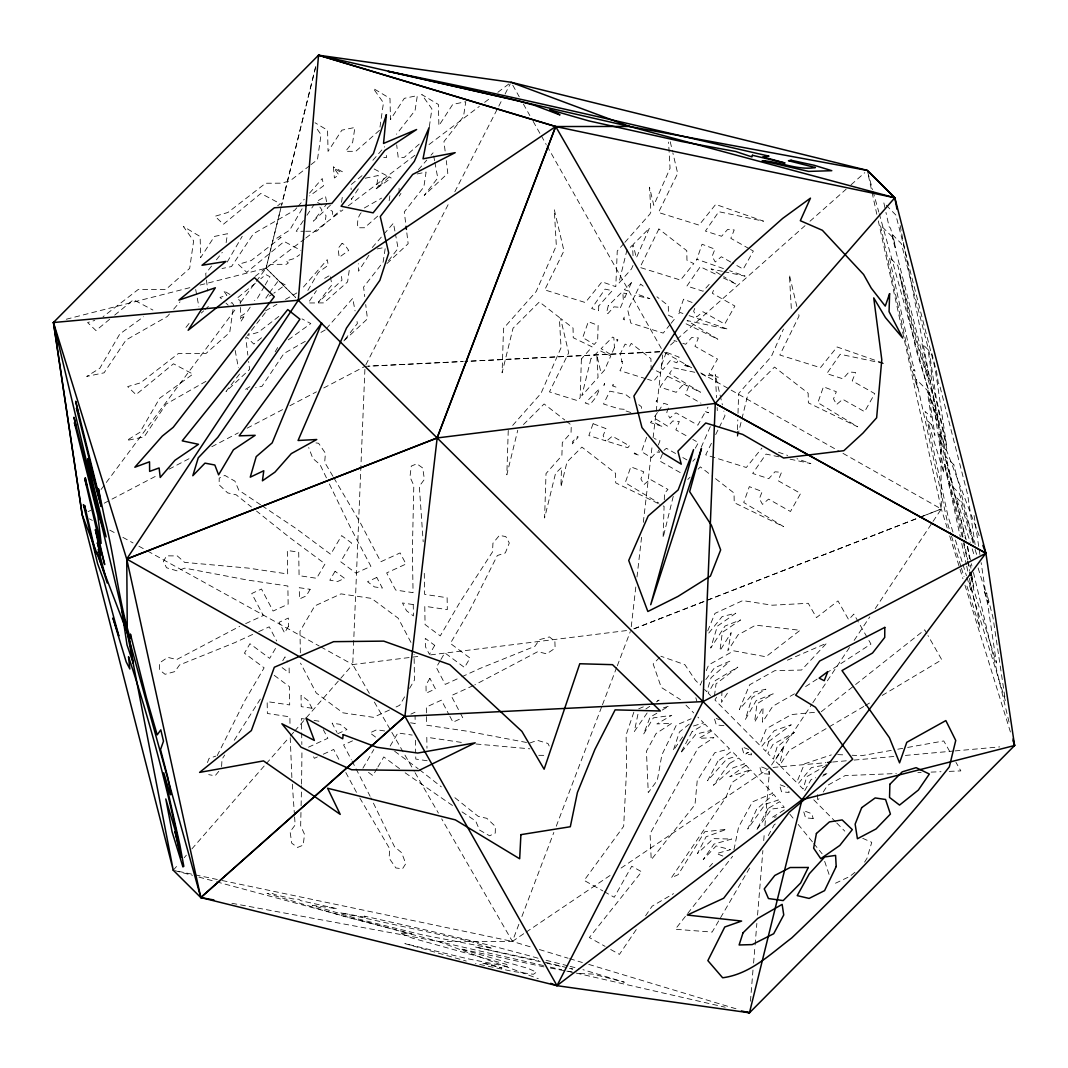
<?xml version="1.0" encoding="UTF-8"?>
<svg xmlns="http://www.w3.org/2000/svg" width="1068" height="1068" viewBox="0 0 1068 1068"><rect width="100%" height="100%" fill="white"/><g stroke="black" fill="none" stroke-linecap="round" stroke-linejoin="round"><path stroke-width="0.75" stroke-dasharray="5 3.75" d="M300.962 812.428L300.669 825.764L304.513 834.295L303.192 845.135L297.612 847.431L291.751 843.213L290.096 831.798L295.155 824.99L294.594 816.82M301.109 805.753L301.55 785.741M301.59 784.072L301.95 750.991M508.248 430.417L506.833 474.793L517.753 430.244M664.296 499.797L664.51 493.363L667.967 489.438L650.105 479.332L643.977 484.592L640.907 478.891L643.724 471.762L630.828 466.849L625.247 482.723L658.542 502.881M737.427 431.339L737.227 437.92L748.147 393.358L774.514 367.058L808.156 393.224L808.356 402.836L857.697 426.786L817.861 402.676L823.441 386.803L836.337 391.716L833.521 398.845L836.591 404.545L842.719 399.285L864.613 411.674L874.745 393.625L852.197 380.862L855.628 372.505L849.06 371.958L842.972 378.82L826.792 373.64L840.182 354.256L884.971 363.734L837.085 346.966L820.438 367.672L779.854 355.017L799.078 315.954L798.33 312.791M737.481 429.696L737.801 419.831M738.001 413.263L738.629 393.531L771.35 356.552L783.405 329.118M369.368 693.399L352.734 664.563L364.962 368.006M721.995 690.676L721.527 702.33L728.323 691.757M817.567 794.605L817.3 801.267L819.009 798.624M221.61 766.53L221.997 759.241L224.707 755.036M750.444 1001.21L753.007 969.771M753.594 963.122L754.929 946.595M755.103 944.913L756.852 923.406M757.559 915.102L762.886 850.542M763.713 840.596L764.381 832.332M764.942 825.697L769.467 771.056M631.241 626.742L635.807 586.959M636.995 577.014L641.561 537.231M643.323 522.319L652.321 444.421M653.109 437.8L655.979 412.929M656.179 411.273L662.707 354.923M714.439 696.042L716.027 683.894L737.788 667.153L715.32 680.596L708.137 693.105L712.076 697.084M341.56 202.279L342.694 194.363M349.223 270.391L347.581 281.899L323.844 302.898L308.185 302.978L316.422 290.67M379.994 127.052L383.465 102.782L373.253 88.404L389.994 98.43L390.474 119.589L404.305 98.336L417.334 95.613L415.078 110.485L396.508 134.234M389.152 200.731L390.02 194.71M429.349 126.665L431.899 108.869L421.686 94.491L438.414 104.517L438.895 125.677L452.739 104.41L465.768 101.7L463.512 116.572L443.954 141.563L445.316 152.684M226.136 242.636L227.484 233.718L214.454 236.428L200.624 257.695L200.143 236.535L183.416 226.509L193.628 240.874L189.677 268.388L165.94 289.388L138.199 289.521L103.062 316.729M385.161 248.71L383.132 262.087L363.587 287.092L364.735 296.624M733.956 849.768L738.575 827.073L752.459 801.881L772.765 793.23L750.59 769.961L732.154 782.377L725.826 797.542L671.412 877.762L678.14 874.679L704.76 831.758L726.6 829.302L706.122 836.765L697.391 853.599L713.304 838.634L731.754 839.034L713.971 844.094L703.211 859.633L716.147 845.949L730.499 849.687L716.548 853.546L723.57 856.336M200.01 285.076L266.065 268.202L295.529 297.398L266.065 268.202L281.151 206.885L266.065 268.202L240.22 302.858M673.24 496.366L663.094 537.738L664.096 506.352L659.69 504.216M633.831 712.196L626.102 734.971L626.662 767.999L623.672 826.312L584.156 880.419L602.766 890.845M646.621 437.253L641.534 451.671L651.427 457.651L656.446 452.018L659.583 452.271L657.795 448.961M518.861 924.287L512.413 941.429L441.698 818.862M521.905 916.518L553.838 832.426M556.268 826.218L601.858 706.322M602.472 704.773L616.677 667.393M617.291 665.845L630.307 631.589M694.761 308.398L693.639 311.255L696.71 316.956L702.837 311.696L724.731 324.085L734.864 306.035L712.303 293.273L714.599 287.706M668.448 408.069L666.752 412.355L669.823 418.042L675.951 412.795L697.845 425.171L705.24 412.021L708.658 412.742L705.454 411.621L707.977 407.122M658.329 444.996L660.011 440.724L654.284 438.534M207.432 762.565L209.114 758.347L215.816 756.131M662.44 453.953L659.57 460.909L681.998 473.591M707.697 630.881L714.999 613.366L742.727 600.603L772.244 605.222L808.262 603.286L816.446 617.611L837.966 600.924L848.66 619.654L853.853 614.087L870.941 644.044L829.235 671.198M702.063 680.81L700.248 685.149L695.428 680.276L684.842 664.643L660.852 656.219M706.268 670.691L708.685 664.91L733.756 650.826L765.93 656.767L800.079 630.294L755.663 625.14L738.028 634.926L727.842 650.786L731.153 632.656L719.939 650.759L722.342 632.349L740.605 619.934L725.092 625.981L710.701 648.076L717.389 626.142L735.772 613.206L722.142 616.556L707.737 634.365M633.004 265.451L631.468 268.962L618.799 283.287L626.756 250.806L632.443 245.133L633.07 256.307M701.235 447.238L711.288 424.383M711.421 443.273L705.721 454.848L746.318 467.49L761.925 448.079M715.693 434.583L718.537 428.802M719.258 427.36L724.958 415.786L723.85 411.1M217.164 755.677L244.932 700.555L264.116 667.82L244.438 653.162L249.952 643.71L269.67 658.369L276.639 646.474M365.843 364.815L449.428 202.119M454.834 191.746L501.933 100.045M505.044 94.104L510.304 83.771M768.266 835.643L774.193 824.75L778.145 822.16M695.308 448.173L698.432 442.619L692.785 439.442M716.535 697.177L714.946 699.981L759.562 745.05L766.383 728.67L791.468 714.572L819.637 711.849M804.711 790.654L811.106 779.533L815.712 777.718M227.244 262.007L242.209 236.295M302.137 208.754L289.668 230.181L276.559 238.338L281.124 237.376L251.22 260.552L238.351 264.343L246.708 272.34L284.195 241.501L300.882 250.366M264.37 286.371L256.36 300.121L254.504 300.508M265.171 284.996L269.964 276.745L265.852 274.556L260.779 278.735M307.838 290.469L318.384 272.367L328.263 265.224L327.235 259.671L301.83 288.881M275.17 351.799L277.667 347.514M260.325 699.086L232.864 742.447M282.766 660.705L285.022 656.847L287.719 661.986M362.893 768.212L373.827 749.509M404.612 696.87L399.672 705.321L395.307 707.323M409.551 688.419L414.491 679.982L414.077 654.484M749.576 868.057L712.156 932.07L675.283 929.267L732.635 856.256M377.071 768.426L372.852 775.595L367.873 771.91M377.912 766.984L383.799 756.932L399.726 768.786M440.163 660.785L436.291 667.393L445.236 684.401L460.295 677.486M440.937 659.463L444.809 652.855L464.527 667.5L470.04 658.048L450.362 643.403L469.546 610.669L497.314 555.547L505.364 552.877L509.289 543.025L505.778 536.577L499.397 535.402L492.949 543.225L492.481 551.982L459.867 602.365L440.27 635.887L425.064 624.566L424.784 606.277L447.318 609.614L447.118 597.733L424.61 594.369L424.25 571.313M390.18 746.051L397.87 732.942L412.208 735.078M864.599 862.103L866.976 858.338L871.768 842.318L862.744 838.327M823.254 792.015L827.5 785.394L845.135 775.608L896.372 773.526M250.192 307.157L246.721 312.47L240.54 316.315L240.193 300.615L236.722 298.533L255.719 282.9M358.287 188.862L351.372 199.502L351.292 196.205M399.232 196.058L400.941 193.428M368.901 255.252L358.514 271.205L358.354 263.703M771.577 764.982L811.947 704.079M812.855 702.691L849.581 647.341M854.146 640.413L869.766 616.89M875.253 608.586L932.177 522.773M933.058 521.384L941.349 508.942L940.748 435.13L901.419 232.116M303.379 220.609L296.223 231.289L304.1 231.249M306.957 215.255L314.099 204.575M268.589 294.06L265.852 298.146L272.554 294.127M269.496 292.699L278.094 281.058L285.316 284.902L273.835 293.206M361.118 212.772C357.66 216.871 357.086 222.705 357.94 227.791L364.562 227.751L378.299 215.602M636.248 929.587L619.427 954.391L606.544 947.169M645.593 915.81L652.134 906.171L673.548 893.636M682.612 736.933L673.267 750.59L679.408 732.007L689.274 724.064M657.461 412.528L653.803 417.815L667.941 426.372L672.733 420.966L679.315 421.513L675.87 429.87L687.151 436.251M658.382 411.193L663.855 403.263L669.569 405.226M647.141 712.97L634.352 731.46L637.943 714.238L640.586 712.476M705.841 679.555L714.372 667.967L729.818 661.199L711.074 677.686L706.789 691.744L704.506 689.447M101.086 489.478L236.242 308.198M185.966 327.409L189.837 322.429M324.632 206.645L326.915 203.708M239.539 374.054L226.029 391.489L249.592 369.421L248.63 361.478M388.445 260.792L398.097 248.35L395.48 234.186M344.831 339.677L357.393 323.484L356.512 318.771M211.544 266.079L205.683 273.582L206.257 278.347M216.43 259.831L222.304 252.328M265.291 312.657L247.442 335.472L258.363 332.268L281.778 314.125M670.09 324.538L663.201 333.109L630.801 323.003L627.744 310.04L634.926 295.449L649.865 298.613L635.794 293.687L640.533 284.061L645.579 287.986M671.078 323.324L675.016 318.424L668.461 315.247L668.274 305.622L656.927 296.811M218.78 771.35L215.082 775.822L208.701 774.634M169.425 314.019L167.316 316.462L126.037 339.998L104.077 372.812L86.708 376.43L99.818 368.273L119.776 334.004L143.633 316.755M173.657 309.159L180.011 301.857M296.851 207.753L294.741 210.182L253.463 233.732L231.502 266.546L222.024 268.522M297.905 206.538L304.26 199.235M309.546 193.148L322.256 178.543L323.591 185.792L309.613 195.898M372.852 160.307L384.68 146.716M418.376 169.732L426.786 160.053M430.991 155.22L433.101 152.804M372.265 247.522L382.851 235.347M383.906 234.132L393.438 223.185L395.187 232.624M326.274 328.757L352.72 298.319L355.057 310.908M173.256 870.26L178.703 863.945M184.203 857.711L186.366 855.161M191.866 848.94L265.171 764.875M266.279 763.647L289.254 737.294M290.349 736.039L293.633 732.274M294.728 731.019L352.734 664.563L418.976 656.339M709.486 866.869L712.556 863.358M623.792 243.584L617.251 250.98L615.795 286.678L601.965 281.832L585.331 302.538L544.733 289.882L563.957 250.82L554.292 209.688L556.321 245.707L536.243 291.417L503.522 328.41L502.107 372.785L513.027 328.236L539.393 301.924L559.338 317.436L561.047 347.714L540.969 393.424L511.519 426.719M624.873 242.356L649.958 214.001L650.906 211.851L649.518 187.22L653.776 205.323L670.05 168.29L668.568 142.084M692.878 461.296L695.054 458.839M709.179 284.368L703.078 291.23L686.911 286.05L700.248 266.733L717.562 275.13M659.744 657.327L653.162 663.976L661.239 687.378L680.436 699.593M523.48 424.53L544.119 403.944L564.825 420.031M687.779 479.465L690.061 477.182M698.098 469.172L700.381 466.89L710.741 474.94M201.291 313.058L203.654 310.855M204.829 309.747L208.367 306.436M330.466 205.149L327.208 208.193L332.548 211.384L332.669 217.058L340.425 210.196M386.936 263.569L408.15 243.704L406.614 230.995M343.869 340.919L367.445 318.851L365.71 304.554M419.217 144.113L404.225 157.37L398.19 157.41L396.682 144.874M670.557 344.977L805.032 225.682M809.985 221.236L846.123 189.223M851.062 184.777L864.8 172.656M379.527 130.296L355.791 151.296L345.605 151.336L352.654 142.311L354.91 127.439L341.88 130.162L328.05 151.416L327.569 130.256L315.02 122.74M663.976 450.362L666.392 448.293L677.339 454.487M109.71 319.239L95.96 330.546L87.589 322.536L94.745 320.44M114.703 315.127L133.447 299.707L152.911 310.04M361.985 175.699L351.025 184.711L351.145 189.637M261.5 337.768L253.864 344.056L246.361 336.874L245.733 337.662L247.856 355.123M854.987 872.289L849.834 876.414L835.536 883.223L833.173 881.42M821.292 711.688L924.701 629.826L927.144 634.098M309.707 165.633L290.322 180.652L281.752 183.175L265.625 183.242L227.898 212.479L215.015 216.27L223.386 224.267L260.872 193.428L280.337 203.774L277.693 205.683M311.002 164.632L317.463 159.626L321.054 134.608L315.474 126.772M254.985 276.478L270.604 264.383L286.424 264.303L288.32 262.928L286.211 260.912L294.501 258.469L299.734 254.678M266.065 268.202L304.473 239.058M305.795 238.044L342.895 209.915M348.195 205.884L415.746 154.633M429.002 144.567L479.332 106.4M484.632 102.341L491.253 97.348M497.875 92.289L511.131 82.236M288.28 339.851L310.815 323.551L302.03 318.891M512.346 941.442L524.722 933.045M526.11 932.15L611.443 874.545M621.082 868.057L768.359 768.666M645.873 708.952L649.825 706.308M656.433 701.89L659.076 700.127L654.711 701.996M794.485 693.826L772.685 706.335L762.485 722.195L763.086 707.203L754.595 722.168L756.998 703.759L773.179 693.826L756.291 700.461L745.357 719.485L752.046 697.551L765.889 689.194L754.342 692.037L739.31 709.593L749.643 684.775L774.727 670.691L801.561 670.023L826.659 643.176L785.728 660.918M805.606 686.59L818.115 678.434M249.845 386.683L244.612 389.94L247.763 389.286M822.6 776.209L827.994 772.898L823.388 774.714M784.299 809.958L771.67 817.701L776.249 816.873M863.785 706.469L789.426 750.217L779.693 765.382L796.675 782.537L804.458 763.847L831.305 754.902M865.2 705.628L872.289 701.382M882.221 695.428L941.789 659.77L927.958 635.527M656.847 713.237L650.078 717.189L643.59 734.13L653.376 717.87L671.772 715.32L656.873 723.93L671.865 723.223L656.086 733.529L646.434 751.245L648.263 792.67L657.327 780.241L661.88 754.876L676.364 725.079L691.143 718.777M662.253 710.06L669.022 706.095L661.199 708.551M826.605 765.289L806.861 776.61L803.083 789.012L798.036 783.912L811.48 767.558L826.512 764.755M364.321 207.993L381.596 198.127M265.572 310.801L276.946 304.3M285.49 299.427L296.864 292.939M324.659 278.374L330.119 275.25M205.937 381.343L166.101 404.078L144.127 436.892L126.758 440.51L139.868 432.353L159.826 398.084L192.961 374.12L173.497 363.787L136.01 394.626L127.653 386.616L140.522 382.838L178.249 353.601L206.004 353.468L229.727 332.468L233.678 304.954L231.916 302.484L228.365 305.395L225.975 303.112M305.288 341.333L283.941 353.508L261.98 386.322L255.666 387.644M320.947 332.402L325.206 329.972M88.057 511.679L91.034 510.17M104.263 503.175L157.33 475.367M169.064 469.159L191.212 457.585M211.784 446.731L238.351 432.834M247.135 428.175L284.021 408.87M289.855 405.747L316.435 391.849M323.738 387.964L365.042 366.337M252.675 634.419L234.613 642.722L179.558 664.937L174.925 671.585L165.059 674.295L159.599 669.956L159.372 663.014L167.809 657.354L176.701 659.557L239.753 626.315M258.71 631.655L269.243 626.823L276.692 641M308.492 747.173L327.823 738.308L323.324 729.724M337.715 733.769L346.98 729.511L339.998 724.318L332.121 723.143L337.007 732.434M389.486 709.993L373.48 717.336L342.948 712.823L316.235 692.972L300.508 663.108M461.803 676.792L479.866 668.501L534.921 646.287L539.554 639.639L549.419 636.928L554.879 641.254L555.12 648.209L546.669 653.856L537.778 651.654L474.726 684.908M245.64 623.619L263.315 615.528L251.741 593.501L261.5 589.015L273.101 611.043L288.146 604.168L287.866 586.025L247.469 580.044L184.737 568.136L177.168 570.886L166.541 567.762L163.444 561.434L166.568 555.854L177.275 555.907L184.617 562.382L248.203 568.096L287.679 573.97L287.319 550.474L298.706 552.156L299.08 575.665L316.609 578.282L325.072 563.864L289.735 537.604L256.56 511.091M317.343 756.945L314.366 758.307L312.163 754.128M323.284 754.222L333.683 749.456L340.452 762.338M352.547 740.832L343.589 744.93L351.292 759.562M410.9 714.118L415.011 712.236M473.257 685.589L451.163 695.695L459.654 711.849M638.704 708.805L644.525 706.335M634.045 628.772L921.137 516.805M922.685 516.191L941.308 508.929L947.183 527.952M633.965 628.838L917.986 518.073M919.535 517.473L941.268 508.995L841.304 452.405M529.741 743.074L537.324 740.324L547.937 743.462L549.179 745.985M693.492 726.013L703.612 722.836L697.898 717.109M66.296 319.239L190.358 287.532M365.203 178.236L378.232 175.512L376.23 188.796L386.496 175.539L371.731 167.689M417.161 173.951L426.092 172.082L423.849 186.953L404.291 211.945L405.84 224.654M377.244 248.924L385.388 247.229M891.246 750.39L861.716 755.69L852.104 755.25M897.801 749.215L906.011 747.734M907.653 747.44L943.752 740.952L950.253 752.366M430.564 654.884L630.921 630.027M773.045 767.438L825.991 762.645M832.599 762.031L847.498 760.696M854.12 760.082L893.823 756.491M905.397 755.423L953.39 751.058M955.032 750.911L999.701 746.892M364.976 366.364L463.232 361.505L368.286 366.15M917.853 772.658L921.163 772.511M931.082 772.111L941.001 771.71M949.265 771.376L960.84 770.896L955.953 762.338M383.746 157.477L386.669 157.463L385.815 152.857M305.675 231.249L316.689 231.195L324.846 223.973L326.034 215.736L323.284 211.878L313.391 221.143L321.989 210.062L317.783 204.148M231.916 903.288L438.548 941.522L512.36 941.402L533.039 947.663M538.739 755.316L546.389 755.356M579.75 973.535L593.007 974.096L624.339 982.2L582.941 969.651M837.686 754.595L845.696 754.956M476.061 744.009L529.861 748.828M723.944 725.679L716.308 724.945L714.145 717.669L719.538 719.698M315.968 442.926L318.611 443.273L325.393 453.179L324.699 462.324L333.029 476.461M410.539 722.822L415.198 723.517L415.065 715.467M427.16 760.75L415.786 759.068L415.706 754.368M304.58 719.031L301.416 718.564L301.844 744.503M314.072 720.446L318.811 721.154L320.32 724.011M384.667 730.966L376.684 729.778L369.929 732.875L377.057 738.175M461.349 742.394L426.799 737.254L426.973 748.214M544.012 966.887L460.308 948.865L528.073 968.422L536.483 972.16L533.453 974.296L512.653 971.399L475.5 963.563M550.501 968.089L565.132 970.812M566.748 971.119L571.62 972.027M526.524 742.474L467.01 731.18L426.613 725.199L426.332 707.056L441.378 700.167L449.107 714.866M178.156 871.288L220.542 880.179M222.171 880.526L512.306 941.389M722.395 271.339L711.034 268.936L722.275 275.744M724.011 271.686L745.09 276.145L729.644 270.738M694.801 372.291L680.263 369.208L679.355 369.982L678.767 368.901L673.414 367.766L669.476 373.466L700.461 392.223L688.66 386.496L685.429 394.372L700.928 403.143M778.852 456.797L766.05 454.087L752.673 473.471L768.84 478.651L774.941 471.789L781.509 472.336L778.065 480.693L800.626 493.456L790.48 511.505L768.586 499.116L762.459 504.376L759.401 498.676L762.205 491.547L749.322 486.634L743.729 502.494L783.565 526.617L734.223 502.668L734.036 493.042L712.036 475.941M790.053 459.16L810.852 463.565L796.942 458.693M540.234 961.721L475.167 946.982L538.819 960.693M546.736 963.202L563.01 966.887M569.511 968.356L572.768 969.09L567.909 967.888M216.604 881.848L438.548 941.522L543.826 965.646M550.3 967.127L561.648 969.731M568.123 971.212L574.597 972.694M576.213 973.068L725.225 1007.217M545.294 962.295L566.294 967.488M538.058 958.223C480.6 942.043 422.26 929.107 364.295 916.117L367.045 917.599L340.118 912.726L469.84 941.202L492.655 948.451L421.66 934.727L357.273 918.747L312.27 905.317L337.074 908.708L300.882 900.711L298.773 899.243L293.059 898.949L275.103 894.677L271.726 893.155L266.987 893.449L345.672 916.838L411.874 933.819L399.712 933.018L412.689 938.225L506.579 964.391L508.702 966.887L467.477 958.704L404.879 943.618L466.249 961.053M546.082 960.265L568.51 965.979M570.112 966.38L579.737 968.823M174.778 870.607L192.507 875.36M198.902 877.082L215.028 881.42M539.407 949.545L568.043 958.21M569.658 958.65L582.367 962.522M588.748 964.391L738.308 1009.474M646.006 378.78L619.947 370.663L622.751 364.949L620.201 354.069L625.114 344.07L629.493 346.539L631.268 343.375L650.919 358.661L651.12 368.286L660.411 372.785L653.669 381.169L647.542 379.26M630.854 412.528L624.74 410.619L625.247 409.391L619.146 408.884L603.527 404.011L609.855 391.155L625.674 394.506L630.908 398.578M673.975 340.492L676.912 341.44M682.786 343.322L685.736 344.256L691.824 337.408L698.392 337.955L694.961 346.312L717.509 359.062L709.099 374.054L715.373 376.243L715.28 374.641L715.68 376.35L718.203 377.244L715.774 376.724L722.382 404.852M723.463 268.575L697.204 259.364L696.55 260.178L702.063 244.252L714.946 249.164L712.142 256.293L715.2 261.994L721.327 256.747L730.913 262.154M682.946 313.485L679.849 312.403L678.18 314.473L683.56 299.214L692.157 302.484M689.114 315.647L727.735 329.184L687.044 320.56L717.816 339.197L684.508 323.03M778.412 452.205L787.677 455.449M438.548 941.522L538.285 978.702M748.748 749.456L741.793 746.826L743.875 753.821L748.401 752.393L745.264 754.235L751.592 754.836L750.497 751.205M784.927 786.582L779.36 784.473L781.536 791.762L789.159 792.483L787.717 787.637M723.33 277.934L736.306 284.235L723.677 276.585M658.235 503.509L615.729 482.883L615.542 473.271L581.9 447.105L567.015 461.937L560.9 486.915L561.514 467.437L555.52 473.404L544.6 517.967L546.015 473.578L561.888 455.635L562.315 442.539L571.046 432.66L571.287 425.064L566.12 421.046M89.405 518.848L92.342 520.41M109.777 530.115L115.624 533.292M122.873 537.364L133.073 542.958M138.88 546.215L146.169 550.207M147.611 551.048L319.279 646.033M320.734 646.848L352.734 664.563M604.208 891.646L614.234 897.267L631.735 866.228L641.628 871.768L589.349 937.544L605.115 946.368M749.135 248.684L730.806 238.324L734.237 229.954L727.668 229.42L721.581 236.268L705.401 231.088L718.791 211.704L763.58 221.196L715.693 204.415L699.046 225.121L658.462 212.465L677.686 173.403L672.853 152.831M750.537 249.485L753.354 251.073L743.221 269.123L732.274 262.928M664.536 352.427L692.064 368.006M700.755 372.919L729.738 389.313M731.18 390.14L839.849 451.617M701.262 373.653L707.376 377.111L708.458 375.175L715.386 376.644L716.575 397.71M682.812 457.571L686.924 459.894M321.855 204.989L316.315 201.665L325.553 196.392L326.648 202.239M229.94 294.474L223.466 290.589L226.87 295.382L220.008 297.398L224.787 301.977M260.645 504.817L238.791 490.185L234.947 481.174L224.854 475.42L219.22 478.144L219.1 484.765L227.658 492.895L236.135 494.778L251.447 507.02M262.02 505.738L296.17 528.607L330.679 554.292L341.627 535.615L351.586 543.011L340.652 561.715L355.964 573.115L370.89 566.294L350.104 526.791L329.304 483.791M452.472 805.486L405.039 772.738M462.03 811.88L475.701 821.025L479.532 830.05L489.625 835.803L495.258 833.08L495.378 826.458L486.834 818.328L478.344 816.446L452.819 796.047M282.112 667.62L289.201 672.88L289.068 664.55M394.653 751.245L418.202 768.746M419.51 769.721L441.338 786.862M274.209 675.336L289.415 686.657L289.695 704.947L267.16 701.609L267.36 713.491L289.882 716.842L290.002 725.079M638.771 404.692L641.387 406.721L641.454 409.778M886.253 205.256L895.852 215.042L935.061 368.126L946.568 445.022L936.075 397.042L929.614 353.842L901.419 243.784L892.781 234.947L895.585 247.776L890.565 228.178L889.097 226.723L885.959 212.425M685.976 705.147L693.733 712.93M813.803 799.839L835.603 821.866M836.751 823.028L844.788 831.131M789.866 814.203L794.031 819.303M798.183 824.416L812.761 842.278M813.803 843.56L822.12 853.773M333.857 477.877L360.517 523.146L380.795 561.755L400.113 552.917L405.987 564.051L386.656 572.915L395.667 590.057L413.062 592.66L412.368 550.501L413.81 485.446L409.965 476.929L411.287 466.089L416.867 463.792L422.728 468.011L424.383 479.425L419.324 486.234L423.182 541.756M356.472 792.322L345.712 772.338M359.796 797.97L389.78 848.9L389.086 858.045L395.868 867.95L402.502 868.818L405.787 863.665L401.621 852.718L394.493 846.71L370.836 797.769M374.361 702.05L414.277 771.27M415.092 772.725L438.401 813.095M512.747 85.16L519.235 96.774M523.36 103.983L529.861 115.598M533.172 121.365L540.488 134.421M541.342 135.85L546.215 144.554M547.056 145.982L661.452 348.715M460.428 713.317L462.738 717.723L452.979 722.208L449.882 716.334M410.966 642.415L398.244 618.252L371.544 598.4L340.999 593.875L314.806 605.903L299.988 631.241L300.362 653.549M352.066 761.017L370.115 796.287M326.434 477.863L319.986 464.513L312.871 458.506L308.692 447.559M879.244 213.667L940.748 435.13L979.917 537.671M824.67 861.369L829.275 875.052M973.108 543.105L960.105 501.119L956.207 497.247L970.238 542.531M975.084 549.459L976.553 554.225L976.072 551.008M972.2 548.885L974.67 556.828M978.114 567.949L985.497 591.792L981.132 562.622M1005.389 700.581L973.829 598.707L969.21 577.588M952.95 532.104L948.01 516.191L925.088 411.354L931.269 417.495L927.184 390.221L916.184 379.314L948.09 525.122L951.041 534.681M955.419 540.074L962.508 563.076M963.002 564.665L966.433 575.759M966.927 577.334L970.852 590.003L969.757 582.714L977.767 614.047L979.797 627.583L965.993 583.021M951.535 536.269L960.906 566.507M961.4 568.109L964.017 576.653M949.706 535.922L959.545 567.682M960.039 569.271L962.935 578.763M964.951 585.144L1010.662 732.781M695.829 697.764L696.923 701.449M867.657 171.935L872.569 189.623M873.01 191.199L878.804 212.091M931.83 353.388L936.703 372.412L938.291 383.025L939.333 384.053L967.648 494.658L975.111 544.587M966.166 539.914L939.066 434.089L941.575 450.936L961.948 530.449L963.243 539.086M940.748 435.13L965.365 538.579M967.288 546.656L971.907 566.053M973.442 572.515L1009.207 722.849M796.848 306.463L789.399 274.81L791.441 310.841M670.25 141.764L672.48 151.255M963.59 540.688L967.795 559.886M968.142 561.488L969.891 569.484M971.64 577.481L973.736 587.08L972.094 576.066M962.228 537.044L944.232 463.379L960.319 536.964M963.63 543.425L967.114 559.405M967.475 561.007L969.57 570.592M970.959 576.987L973.762 589.763L996.444 663.001L987.593 603.5L984.135 590.017L988.18 603.06L986.632 592.767L993.04 617.771L1005.148 698.993M961.747 543.465L966.366 564.585M966.714 566.214L967.782 571.086M883.877 202.907L885.612 210.85M868.351 175.326L876.828 214.308M878.31 220.902L941.268 508.849M900.15 225.562L901.112 230.501M433.688 155.941L434.556 160.667M434.85 162.243L437.76 177.969L424.25 195.391L447.812 173.323L446.277 160.614M330.412 276.852L331.894 284.836L318.371 302.271L341.947 280.19L341.186 273.942M235.174 350.464L238.378 367.766M195.698 289.535L198.902 306.836M974.083 515.47L978.955 548.044M979.196 549.66L979.917 554.519M967.635 546.282L969.504 558.751M970.438 565.052L970.919 568.203M206.458 279.936L207.806 291.043M291.871 777.624L290.176 736.613M292.325 784.166L294.474 815.191M717.122 407.429L717.309 410.659M399.045 188.168L399.152 192.907M415.465 740.257L415.679 752.793M581.393 358.968L580.164 397.656L577.521 400.647L549.459 391.889L568.683 352.841L560.593 318.411L573.049 328.09L573.236 337.715L592.113 346.873L581.393 358.968M598.133 325.406L597.639 340.612L594.222 344.483L582.741 337.541L588.334 321.682L598.133 325.406M598.747 305.942L598.601 310.721L591.672 308.505L605.062 289.134L612.271 290.656L598.747 305.942M697.204 780.828L695.001 804.631L651.213 859.727L650.065 833.721L698.098 747.947L713.878 737.628L698.899 738.348L711.688 730.939L729.511 748.815L714.732 752.753L697.204 780.828M783.405 747.493L779.453 765.142L774.914 760.563L783.405 747.493M315.714 66.483L281.551 205.27L315.754 66.47M590.911 358.808L581.846 395.747L598.053 377.431L596.785 354.856L601.244 373.827L604.581 370.049L610.789 355.938L599.348 350.384L590.911 358.808M572.955 441.231L572.301 443.861L577.921 437.52L577.895 436.305L572.955 441.231M608.253 305.768L606.424 313.231L607.852 313.698L613.94 306.836L620.521 307.384L620.214 308.105L623.352 300.976L622.898 292.899L621.456 292.605L608.253 305.768M777.077 747.066L773.446 759.081L767.825 753.407L773.032 744.356L794.392 732.421L777.077 747.066M768.786 741.432L765.769 751.325L761.35 746.866L774.313 730.672L791.268 724.771L768.786 741.432M593.06 423.689L588.869 435.57L605.916 440.884L603.14 435.731L605.943 428.602L593.06 423.689M666.218 352.253L660.625 368.113L663.014 369.555L670.317 360.463L676.885 362.76L679.101 357.153L666.218 352.253M656.686 400.313L656.219 401.608L656.686 400.313M649.331 228.298L636.314 257.909L633.15 244.425L649.331 228.298M626.556 293.673L624.82 297.612L623.752 293.086L626.556 293.673M631.375 282.713L627.784 290.883L624.38 289.682L631.375 282.713M614.42 347.647L611.283 354.816L601.084 348.649L612.712 337.047L613.86 337.702L614.42 347.647M617.811 339.931L617.197 341.333L616.73 339.317L617.811 339.931M598.814 390.888L596.144 396.976L590.057 404.545L585.211 403.036L598.734 389.54L598.814 390.888M604.648 383.639L603.941 385.268L604.648 383.639M756.625 809.264L747.734 829.022L765.249 804.177L778.345 800.065L773.699 794.378L756.625 809.264M658.889 228.993L639.959 267.427L680.556 280.07L693.786 263.609L686.964 260.285L686.764 250.673L658.889 228.993M624.259 317.116L623.218 319.212L624.42 319.893L624.259 317.116M613.045 384.68L612.471 385.855L616.289 387.203L613.045 384.68M717.936 761.124L707.59 780.748L726.52 759.268L736.733 756.051L731.847 751.164L717.936 761.124M692.104 731.607L680.543 753.26L695.949 734.116L711.141 730.379L704.88 724.104L692.104 731.607M768.199 808.396L756.304 830.383L771.496 809.077L784.246 807.315L779.667 801.681L768.199 808.396M335.058 571.287L329.812 580.244L337.795 581.446L344.55 578.349L335.058 571.287M434.729 645.366L429.456 654.377L425.411 646.674L425.278 638.344L434.729 645.366M288.48 626.275L284.595 632.883L279.042 622.324L288.36 618.052L288.48 626.275M310.147 589.309L306.316 595.851L299.467 598.988L299.28 587.707L310.147 589.309M429.883 678.327L425.999 684.948L426.132 693.172L435.437 688.9L429.883 678.327M243.838 316.902L240.674 321.775L240.58 317.583L243.838 316.902M667.553 376.256L660.024 387.137L676.204 392.33L682.292 385.468L687.405 385.895L667.553 376.256M634.592 453.086L634.178 453.686L639.051 455.248L634.592 453.086M651.493 421.152L650.465 422.634L662.507 426.492L651.493 421.152M729.471 763.486L713.437 785.247L733.142 767.785L744.529 763.887L738.736 758.066L729.471 763.486M333.39 166.955L334.404 177.982L338.783 174.818L334.151 168.303L341.613 172.776L342.761 171.948L333.39 166.955M342.054 243.371L338.089 248.443L339.17 257.335L348.715 250.446L344.697 244.786L342.054 243.371M629.359 445.797L627.824 447.719L606.584 441.097L612.324 436.171L629.359 445.797M389.072 176.901L376.63 188.555L391.195 178.022L389.072 176.901M685.482 364.735L684.615 365.47L690.342 367.472L685.482 364.735M745.958 765.302L729.778 776.77L750.43 769.788L745.958 765.302M376.777 577.454L367.512 581.713L374.481 586.906L382.357 588.081L376.777 577.454M659.757 351.772L464.9 361.425L659.757 351.772M769.374 774.22L761.751 773.499L759.575 766.21L767.932 769.36L769.374 774.22M813.175 818.542L805.552 817.821L803.376 810.545L811.733 813.696L813.175 818.542M413.249 604.568L402.449 602.979L406.561 610.789L413.436 615.916L413.249 604.568M312.03 708.244L301.229 706.642L301.043 695.308L307.931 700.434L312.03 708.244M489.211 964.137L481.721 962.949L502.013 968.049L489.211 964.137M622.577 361.651L621.91 361.331L622.577 361.651M892.234 236.802L880.379 225.054L912.326 371.17L917.479 387.817L913.514 369.702L915.036 371.197L912.259 362.239L889.284 257.094L897.801 265.558L918.253 345.364L928.639 378.886L892.234 236.802M927.972 349.556L921.924 343.549L944.98 448.947L947.383 451.337L930.815 375.602L932.057 376.83L927.972 349.556M931.656 424.837L927.758 420.979L943.885 473.057L934.927 413.169L928.519 392.45L934.954 435.477L931.656 424.837M953.831 464.7L945.26 456.21L953.243 487.342L959.398 493.443L973.869 542.944L953.831 464.7M932.097 392.69L915.703 339.784L899.47 274.182L915.77 348.715L938.585 422.341L932.097 392.69"/><path stroke-width="1.5" d="M702.984 701.663L715.293 403.424L555.694 126.505L318.531 55.176L53.427 322.496L82.183 514.789L173.256 870.22L127.292 632.817L53.44 322.456L82.183 514.789L127.292 632.817L200.811 897.574L556.935 985.657L801.975 799.732L985.884 553.144L894.85 197.807L867.216 170.333L511.105 82.263L318.478 55.189L629.452 126.438L894.797 197.767L896.986 209.221M127.292 632.817L126.745 558.991L298.292 300.241L318.531 55.176L555.6 126.545L629.452 126.438L867.283 170.426L894.797 197.767L715.293 403.424L437.106 437.96L126.732 559.005L200.811 897.547L404.919 716.348L703.024 701.596L985.857 553.264L982.867 545.401M550.701 983.334L556.989 985.684L749.456 1012.811L801.975 799.732L298.292 300.241L53.4 322.536M437.079 437.907L555.654 126.545L894.81 197.767M702.971 701.596L556.989 985.657L404.919 716.348L126.705 559.045L53.44 322.469M741.406 1010.929L749.509 1012.784L1014.587 745.544M298.292 300.241L555.667 126.545L437.172 437.933L404.919 716.348L200.771 897.534L173.176 870.166M126.758 559.085L437.132 437.96M801.975 799.732L1014.587 745.504L985.884 553.144L715.293 403.424L985.857 553.264M827.647 762.485L830.944 762.192M200.757 897.534L213.907 899.964M746.332 1011.823L749.442 1012.824M511.065 82.303L629.452 126.438M1013.131 740.738L1014.6 745.477L1013.051 739.016M970.585 572.688L971.293 575.879M969.918 572.194L970.612 575.385M406.027 226.242L406.414 229.42M884.798 627.397L884.731 637.409L872.543 653.015L841.985 670.571L889.417 737.708L899.563 762.859L906.785 742.313L945.847 720.593L955.74 740.471L949.332 766.837C901.379 827.98 848.085 884.478 791.722 937.958C770.348 954.058 750.363 974.123 722.649 977.781L707.87 960.626L724.758 926.997L741.619 921.057L687.285 915.049L723.677 898.241L789.265 812.187L852.718 759.241L815.485 707.256L795.66 695.175L819.65 661.039L884.798 627.397M130.496 634.312L130.403 638.677C118.281 599.909 115.09 559.272 104.971 520.023L98.43 488.744L100.392 501.079L75.668 401.274L78.538 413.81L76.469 408.323L101.206 506.472L87.843 458.666L88.39 464.74L106.132 536.897L97.882 512.453L73.959 417.214L76.282 427.801L74.4 422.688L97.882 515.764L101.153 543.358L85.24 477.716L86.949 486.607L84.786 478.864L104.677 564.558L95.359 529.621L100.205 552.009L97.335 542.798L100.552 555.24L98.323 549.379L107.187 582.968L97.241 552.129L95.893 553.905L84.692 505.578L85.587 510.731L83.438 504.643L97.588 563.624L103.863 580.685L118.828 635.954L112.914 617.958L126.184 661.853L129.855 669.009L128.52 656.727C148.425 716.802 164.913 778.118 178.089 840.142L165.794 798.944L172.068 831.732L182.908 866.909L183.816 866.281L179.865 844.908L163.738 772.765L170.373 794.712L171.187 794.312L167.783 777.357L160.52 749.562L163.484 741.192L160.801 729.845L157.21 734.877L146.45 697.818L130.496 634.312M889.871 784.286L889.537 797.436L899.536 805.085L918.346 790.066L929.347 774.033L916.13 767.665L902.22 771.844L889.871 784.286M889.604 293.66L889.07 311.656L902.714 338.022L885.425 317.57L873.731 297.879L881.781 359.636L876.641 417.788L863.011 433.047L843.827 450.696L783.605 458.025L742.727 434.436L705.761 423.008L677.913 451.137L681.25 464.166L662.921 452.992L641.961 427.587L633.885 396.081L689.274 310.735L735.612 260.138L782.657 218.419L810.465 198.141L800.319 220.702L822.373 230.287L863.598 274.476L871.221 288.093L885.265 306.115L889.604 293.66M520.904 834.642L519.675 858.779L455.342 819.864L327.596 788.251L340.225 814.377L263.502 760.897L199.596 772.404L251.354 730.579L274.329 667.246L333.603 641.668L383.732 641.12L449.842 664.67L521.905 731.38L544.119 769.214L579.777 663.749L612.525 664.67L660.358 710.994L615.115 709.873L594.903 749.442L577.401 792.549L570.312 826.739L520.904 834.642M386.376 114.69L383.532 143.446L416.6 129.535L384.88 150.428L341.066 206.231L373.119 212.852L414.277 161.455L429.149 127.546L423.021 158.838L455.182 152.657L412.662 174.458L380.261 216.577L388.712 252.969L379.888 280.31L346.486 328.063L298.065 440.497L316.755 439.509L291.297 453.62L274.97 472.123L262.434 480.814L263.783 470.748L250.259 477.156L256.213 456.637L272.166 442.886L321.708 323.043L239.192 435.851L255.172 435.303L233.438 449.788L218.606 474.859L214.828 465.007L204.976 463.138L192.814 475.727L198.248 457.825L217.752 437.413L299.908 319.198L287.759 309.56L182.227 440.857L198.474 444.301L174.965 460.281L160.227 477.463L159.105 467.958L149.64 471.402L149.533 461.803L134.835 467.237L162.309 436.078L173.23 427.32L274.276 296.744L254.491 277.653L188.142 330.266L215.335 287.786L178.917 300.121L225.975 261.42L201.999 265.278L274.342 207.793L331.814 203.454L373.426 153.552L386.376 114.69M343.188 734.61L342.708 738.802L305.982 718.217L314.366 740.418L281.872 723.744L301.056 747.186L351.639 769.761L418.816 770.562L475.207 742.821L417.708 753.047L376.924 747.266L343.188 734.61M816.419 833.494L813.629 848.152L820.758 858.672L839.782 845.469L852.304 829.622L842.158 819.93L829.409 821.919L816.419 833.494M701.436 448.6L689.648 491.64L711.502 525.469L720.66 549.927L710.434 576.039L678.02 596.398L647.849 611.483L628.718 560.473L648.183 515.977L678.153 489.945L693.573 449.575L650.719 604.715L701.436 448.6M752.393 155.26L751.912 156.903L735.732 151.523L681.651 141.523L588.775 120.884L549.713 109.644L559.979 114.903L534.4 105.291L515.003 99.965L388.218 71.422C515.817 96.667 642.295 127.119 768.987 156.155L762.832 156.862L785.033 163.03L752.393 155.26M743.034 932.805L739.109 944.98L752.219 944.593L773.699 933.726L783.738 914.956L782.136 904.369L757.612 918.52L743.034 932.805M827.793 671.612L824.256 680.703L819.129 678.14L827.793 671.612M181.213 856.376L180.852 857.284L175.032 831.625L181.213 856.376M861.702 807.648L855.134 824.136L857.417 838.754L876.027 828.955L890.418 814.056L885.572 799.491L875.173 797.943L861.702 807.648M836.191 866.548L824.576 890.632L809.103 898.428L797.222 895.625L809.357 873.717L824.736 856.95L835.59 855.415L836.191 866.548M808.289 867.483L800.613 883.022L783.191 900.591L768.453 898.548L764.261 888.883L774.794 875.466L790.106 867.523L808.289 867.483M791.068 160.24L788.451 160.734L815.405 167.556C796.982 170.64 780.267 161.522 762.151 160.747L808.636 171.414L831.798 170.693L814.176 165.273L791.068 160.24M133.18 663.028L126.999 644.898L121.538 608.4L129.775 641.107L133.18 663.028"/></g></svg>
